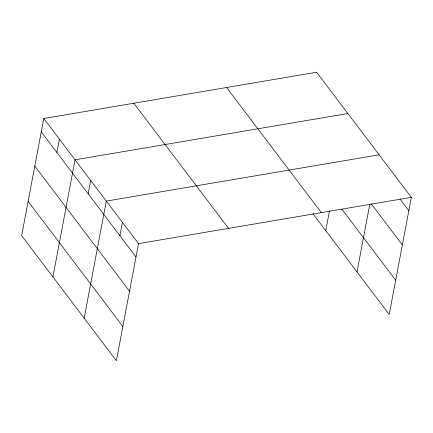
<?xml version="1.0" encoding="UTF-8"?>
<svg xmlns="http://www.w3.org/2000/svg" width="433" height="433" viewBox="0 0 433 433"><rect width="100%" height="100%" fill="white"/><g stroke="black" fill="none" stroke-linecap="round" stroke-linejoin="round"><path stroke-width="0.65" d="M43.782 118.518L21.65 235.644L116.385 360.77L138.517 243.638L43.782 118.518L316.615 72.23L411.35 197.356L389.218 314.482L312.924 213.713M56.896 152.476L59.413 139.161M52.913 276.936L75.044 159.804L347.878 113.522M88.159 193.768L90.676 180.453M84.175 318.228L106.307 201.096L379.14 154.814M119.892 235.682L122.409 222.367M325.746 230.654L329.481 210.887M357.009 271.94L369.782 204.349M138.517 243.638L411.35 197.356M399.978 198.969L408.833 210.671M371.357 203.981L402.36 244.932M341.837 209.096L395.692 280.227M226.583 87.504L321.313 212.63M133.819 103.243L228.548 228.364M41.265 131.827L136 256.953M34.792 166.088L129.527 291.214M28.123 201.383L122.858 326.509"/></g></svg>
